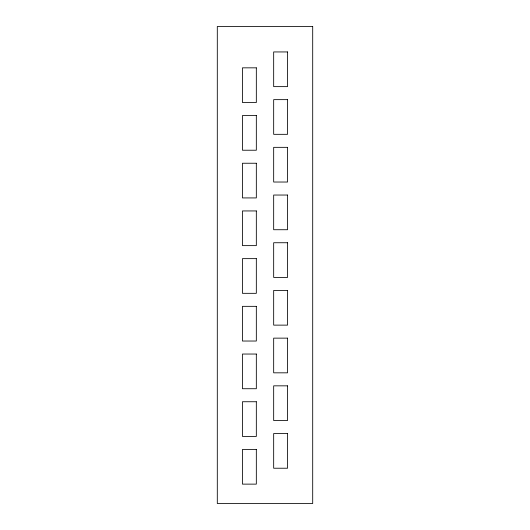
<?xml version="1.0" encoding="UTF-8"?>
<svg xmlns="http://www.w3.org/2000/svg" width="530" height="530" viewBox="0 0 530 530"><rect width="100%" height="100%" fill="white"/><g stroke="black" fill="none" stroke-linecap="round" stroke-linejoin="round"><path stroke-width="0.79" d="M312.7 26.5L217.3 26.5L217.3 503.5L312.7 503.5L312.7 26.5M287.551 51.94L273.672 51.94L273.672 86.628L287.551 86.628L287.551 51.94M256.328 67.84L242.448 67.84L242.448 102.528L256.328 102.528L256.328 67.84M287.551 99.64L273.672 99.64L273.672 134.328L287.551 134.328L287.551 99.64M256.328 115.54L242.448 115.54L242.448 150.228L256.328 150.228L256.328 115.54M287.551 147.34L273.672 147.34L273.672 182.028L287.551 182.028L287.551 147.34M256.328 163.24L242.448 163.24L242.448 197.928L256.328 197.928L256.328 163.24M287.551 195.04L273.672 195.04L273.672 229.728L287.551 229.728L287.551 195.04M256.328 210.94L242.448 210.94L242.448 245.628L256.328 245.628L256.328 210.94M287.551 242.74L273.672 242.74L273.672 277.428L287.551 277.428L287.551 242.74M256.328 258.64L242.448 258.64L242.448 293.328L256.328 293.328L256.328 258.64M287.551 290.44L273.672 290.44L273.672 325.128L287.551 325.128L287.551 290.44M256.328 306.34L242.448 306.34L242.448 341.029L256.328 341.029L256.328 306.34M287.551 338.14L273.672 338.14L273.672 372.828L287.551 372.828L287.551 338.14M256.328 354.04L242.448 354.04L242.448 388.728L256.328 388.728L256.328 354.04M287.551 385.84L273.672 385.84L273.672 420.529L287.551 420.529L287.551 385.84M256.328 401.74L242.448 401.74L242.448 436.428L256.328 436.428L256.328 401.74M287.551 433.54L273.672 433.54L273.672 468.228L287.551 468.228L287.551 433.54M256.328 449.44L242.448 449.44L242.448 484.128L256.328 484.128L256.328 449.44"/></g></svg>
